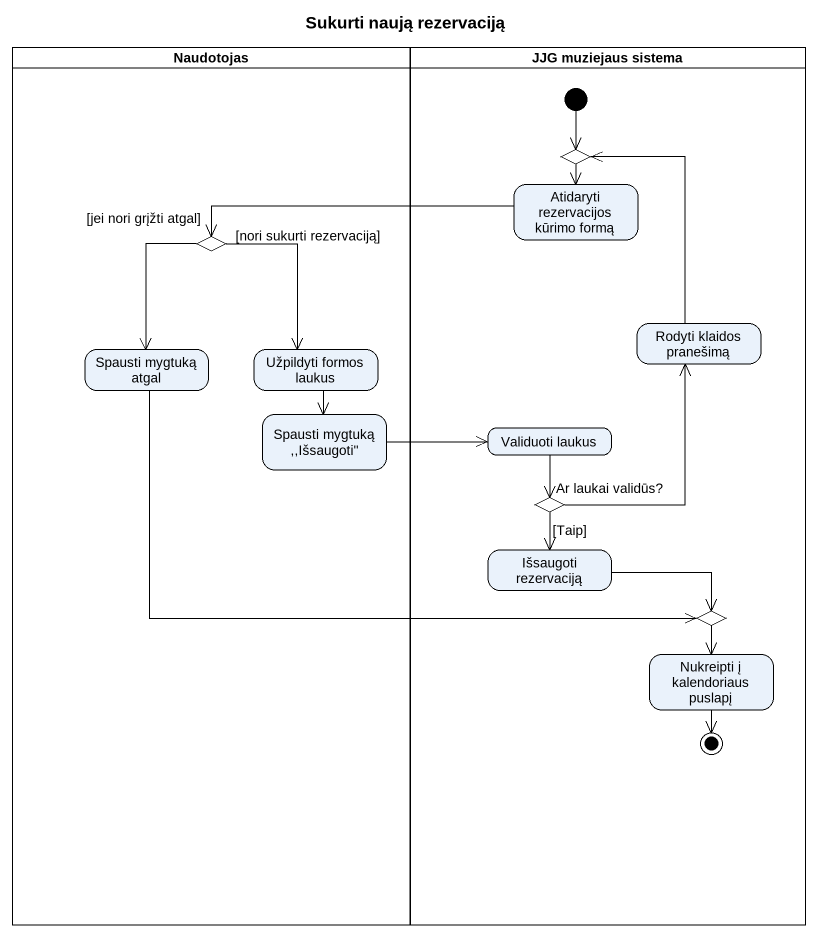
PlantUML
@startuml
title Sukurti naują rezervaciją
hide empty description
state Naudotojas <<partition>> {
  state choice2 <<choice>>
  state "Spausti mygtuką atgal" as Spausti_mygtuką_atgal
  state "Užpildyti formos laukus" as Užpildyti_formos_laukus
  state "Spausti mygtuką ,,Išsaugoti''" as Spausti_mygtuką_Išsaugoti
}
state "JJG muziejaus sistema" as JJG_muziejaus_sistema <<partition>> {
  state "Atidaryti rezervacijos kūrimo formą" as Atidaryti_rezervacijos
  state choice1 <<choice>>
  state "Rodyti klaidos pranešimą" as Rodyti_klaidos_pranešimą
  state "Validuoti laukus" as Validuoti_laukus
  state choice3 <<choice>>
  state "Išsaugoti rezervaciją" as Išsaugoti_rezervaciją
  state choice4 <<choice>>
  state "Nukreipti į kalendoriaus puslapį" as Nukreipti_į_kalendoriaus
  [*] --> choice1
  Nukreipti_į_kalendoriaus --> [*]
}
Atidaryti_rezervacijos -left-> choice2
choice1 --> Atidaryti_rezervacijos
choice2 --> Spausti_mygtuką_atgal : [jei nori grįžti atgal]
choice2 --> Užpildyti_formos_laukus : [nori sukurti rezervaciją]
Spausti_mygtuką_atgal -right-> choice4
Užpildyti_formos_laukus --> Spausti_mygtuką_Išsaugoti
Rodyti_klaidos_pranešimą -up-> choice1
Spausti_mygtuką_Išsaugoti -right-> Validuoti_laukus
Validuoti_laukus --> choice3 : Ar laukai validūs?
choice3 -up-> Rodyti_klaidos_pranešimą
choice3 --> Išsaugoti_rezervaciją : [Taip]
Išsaugoti_rezervaciją -right-> choice4
choice4 --> Nukreipti_į_kalendoriaus
@enduml
